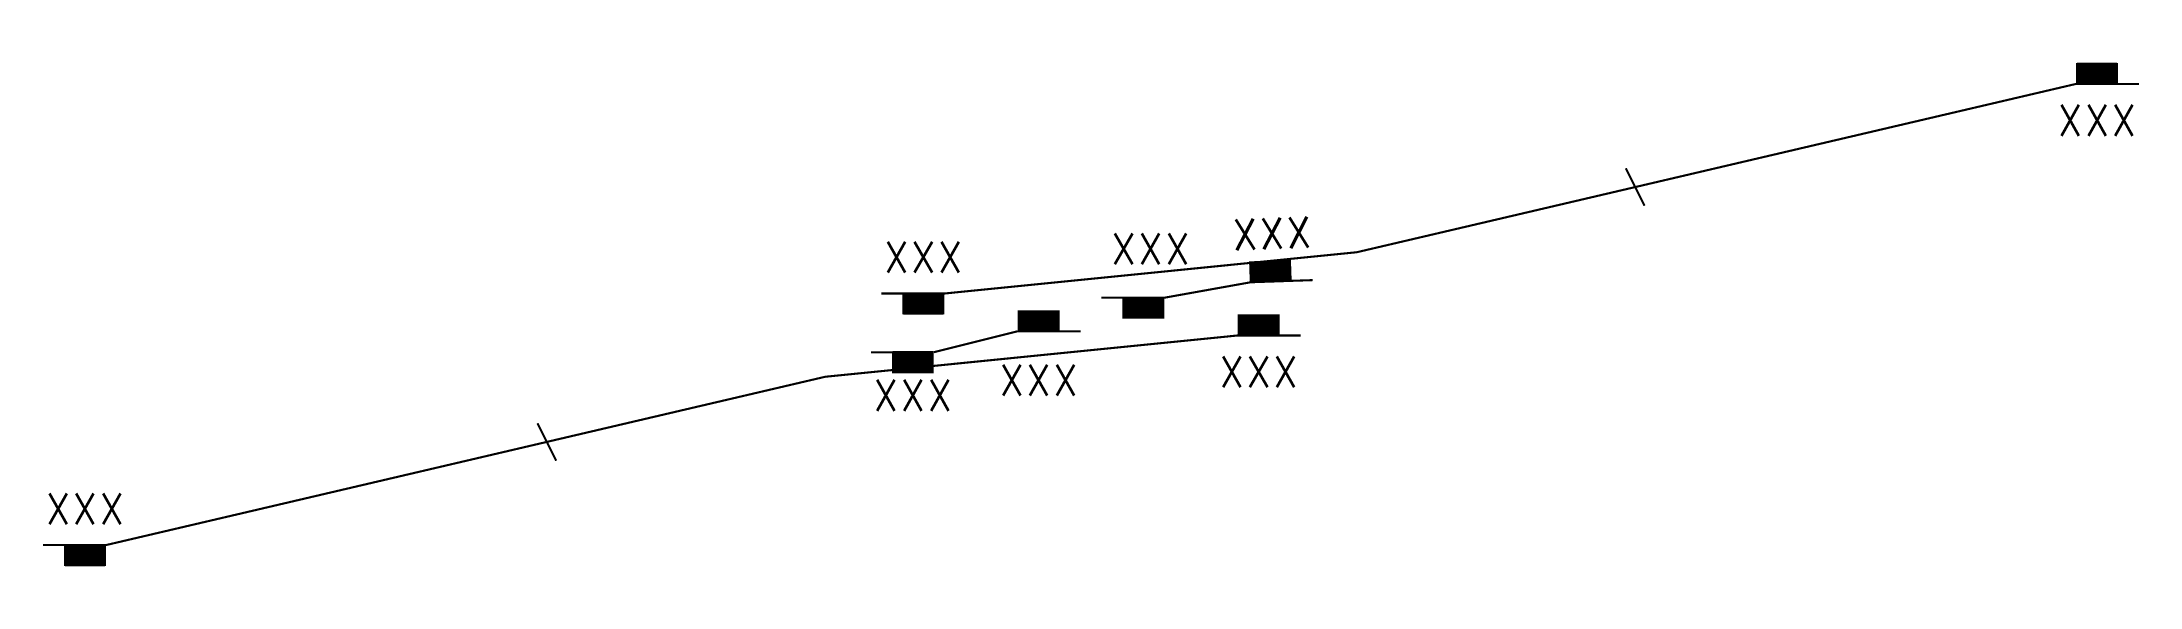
# Model space of a CAD drawing. Extents: x -50 to 50, y -13 to 13.
import ezdxf
from ezdxf.enums import TextEntityAlignment as Align

# ---------------------------------------------------------------- set-up
doc = ezdxf.new("R2010")
doc.units = 0
doc.header["$MEASUREMENT"] = 0
doc.layers.get('0').update_dxf_attribs({"linetype": 'CONTINUOUS'})
doc.layers.add('Replaced', color=3, linetype='CONTINUOUS')
doc.styles.get("Standard").update_dxf_attribs({"font": 'txt.shx', "width": 0.8, "bigfont": 'hztxt.shx'})

# ---------------------------------------------------------------- blocks, each defined once
blk = doc.blocks.new('JYJ_PT_0')
at = {"const_width": 0.1}
blk.add_lwpolyline([(0, 1), (0, -1), (0, -1)], dxfattribs=at)
blk = doc.blocks.new('DC_000')
at = {"color": 7}
for points, const_width in [([(-1, 1), (2, 1)], 0.1), ([(0, 0), (0, 1)], 2)]:
    blk.add_lwpolyline(points, dxfattribs=dict(at, const_width=const_width))
blk.add_lwpolyline([(-0.95, 1), (0.95, 1), (0.95, 0.05), (-0.95, 0.05)], close=True, dxfattribs=at)
at = {"width": 0.8}
blk.add_attdef('BIANHAO', text='', height=2.2, dxfattribs=at).set_placement((0, 2), align=Align.CENTER)

msp = doc.modelspace()

# ---------------------------------------------------------------- linework, layer by layer
at = {"color": 7, "const_width": 0.1}
for points in [[(-7, 1), (12.68, 2.97), (47, 11)], [(3.5, 0.8), (7.63, 1.54)], [(-47, -11), (-12.68, -2.97), (7, -1)], [(-7.5, -1.8), (-3.5, -0.8)]]:
    msp.add_lwpolyline(points, dxfattribs=at)

# ---------------------------------------------------------------- block references
at = {"layer": 'Replaced', "color": 7}
ref = msp.add_blockref('DC_000', (48, 12), dxfattribs=dict(at, xscale=-1, rotation=180))
ref.add_attrib('BIANHAO', 'xxx', dxfattribs={"height": 2.2, "width": 0.8}).set_placement((48, 8.53), align=Align.CENTER)
for p, rotation in [((25.96, 6.08), 26.56505117707802), ((-25.96, -6.08), 26.56505117707797)]:
    msp.add_blockref('JYJ_PT_0', p, dxfattribs=dict(at, rotation=rotation))
ref = msp.add_blockref('DC_000', (8.54, 2.57), dxfattribs=dict(at, xscale=-1, rotation=182))
ref.add_attrib('BIANHAO', 'xxx', dxfattribs={"height": 2.2, "rotation": 2, "width": 0.8}).set_placement((8.66, 3.13), align=Align.CENTER)
ref = msp.add_blockref('DC_000', (-8, 0), dxfattribs=dict(at, xscale=-1))
ref.add_attrib('BIANHAO', 'xxx', dxfattribs={"height": 2.2, "width": 0.8}).set_placement((-8, 2), align=Align.CENTER)
ref = msp.add_blockref('DC_000', (2.5, -0.2), dxfattribs=dict(at, xscale=-1))
ref.add_attrib('BIANHAO', 'xxx', dxfattribs={"height": 2.2, "width": 0.8}).set_placement((2.84, 2.4), align=Align.CENTER)
ref = msp.add_blockref('DC_000', (-2.5, 0.2), dxfattribs=dict(at, xscale=-1, rotation=180))
ref.add_attrib('BIANHAO', 'xxx', dxfattribs={"height": 2.2, "width": 0.8}).set_placement((-2.5, -3.86), align=Align.CENTER)
ref = msp.add_blockref('DC_000', (8, 0), dxfattribs=dict(at, xscale=-1, rotation=180))
ref.add_attrib('BIANHAO', 'xxx', dxfattribs={"height": 2.2, "width": 0.8}).set_placement((8, -3.47), align=Align.CENTER)
ref = msp.add_blockref('DC_000', (-8.5, -2.8), dxfattribs=dict(at, xscale=-1))
ref.add_attrib('BIANHAO', 'xxx', dxfattribs={"height": 2.2, "width": 0.8}).set_placement((-8.5, -4.59), align=Align.CENTER)
ref = msp.add_blockref('DC_000', (-48, -12), dxfattribs=dict(at, xscale=-1))
ref.add_attrib('BIANHAO', 'xxx', dxfattribs={"height": 2.2, "width": 0.8}).set_placement((-48, -10), align=Align.CENTER)

doc.saveas('drawing.dxf')
